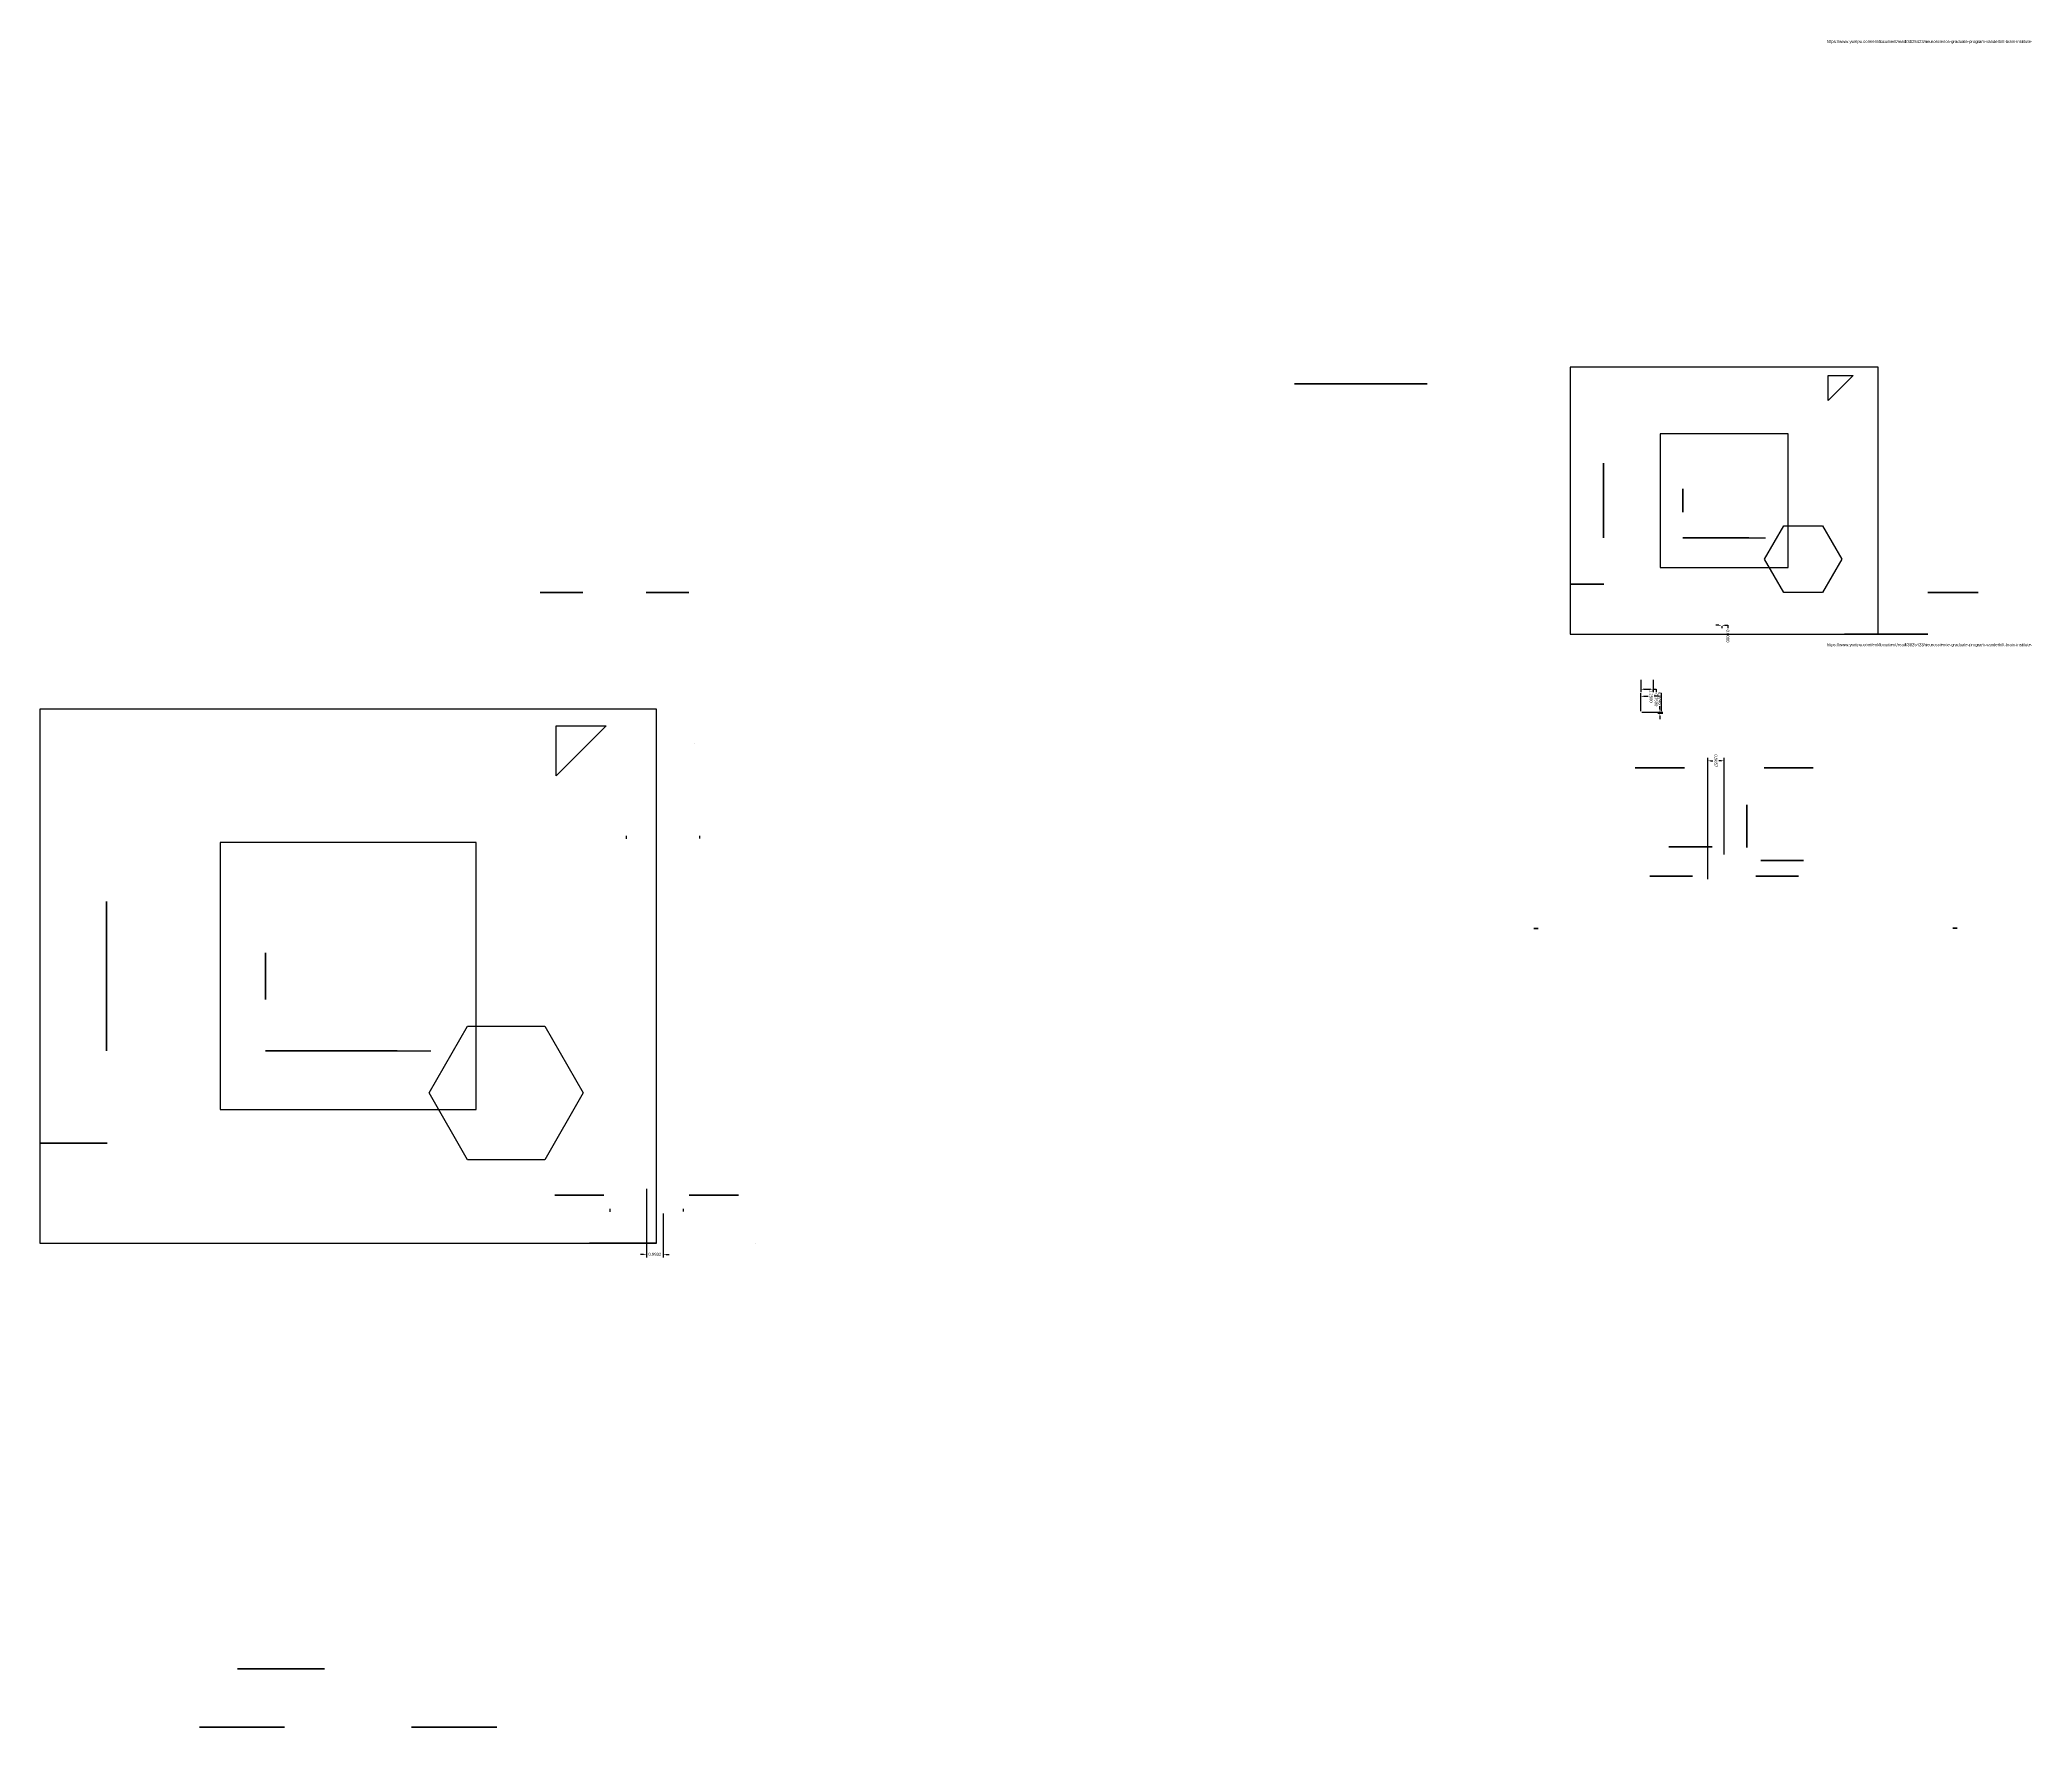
# Model space of a CAD drawing. Header units: millimetres. Extents: x -1019 to 12, y -26 to 366.
# Drawn here: x -107 to 12.3, y -25.8 to 75.3 of the extents above; entities that cross this region are included whole.
import ezdxf

# ---------------------------------------------------------------- set-up
doc = ezdxf.new("R2010")
doc.units = ezdxf.units.MM
doc.header["$MEASUREMENT"] = 0
doc.layers.add('M1.4 Hex Screw v3_Sketch3', color=7, linetype='Continuous')
doc.styles.get("Standard").update_dxf_attribs({"font": 'Arial.ttf'})
doc.dimstyles.get("Standard").update_dxf_attribs({"dimtxt": 0.18, "dimasz": 0.18, "dimexe": 0.18, "dimexo": 0.0625, "dimgap": 0.09, "dimtad": 0, "dimtih": 1, "dimtoh": 1, "dimdec": 4, "dimzin": 0, "dimdsep": 46, "dimtxsty": 'Standard', "dimcen": 0.09, "dimadec": 0, "dimazin": 0, "dimtfac": 1, "dimtdec": 4, "dimtofl": 0, "dimtmove": 0, "dimatfit": 3, "dimfxl": 1, "dimtolj": 1, "dimtzin": 0, "dimarcsym": 0})

# ---------------------------------------------------------------- blocks, each defined once
blk = doc.blocks.new('*D8')
at = {"color": 0, "lineweight": -2, "transparency": 16777216}
for p, q in [((-11.1387057504822, 36.92523704985288), (-11.13870575048375, 36.17709199524154)), ((-10.95870575048338, 36.35709199524116), (-10.56870575042517, 36.35709199524035)), ((-10.38870575042399, 36.92523704985288), (-10.38870575042555, 36.17709199523998)), ((-10.38870575042517, 36.35709199523998), (-10.20870575042517, 36.35709199523961)), ((-10.20870575042517, 36.35709199523961), (-10.20870575042555, 36.17709199523961))]:
    blk.add_line(p, q, dxfattribs=at)
at = {"color": 0, "transparency": 16777216}
for points in [[(-10.95870575048332, 36.38709199524116), (-10.95870575048344, 36.32709199524116), (-11.13870575048338, 36.35709199524154)], [(-10.56870575042511, 36.38709199524035), (-10.56870575042523, 36.32709199524035), (-10.38870575042517, 36.35709199523998)]]:
    blk.add_solid(points, dxfattribs=at)
at = {"layer": 'Defpoints', "color": 0, "transparency": 16777216}
for p in [(-11.13870575048207, 36.98773704985287, 0.9999999999999574), (-10.38870575042387, 36.98773704985287, 0.9999999999999716), (-10.38870575042518, 36.35709199523997)]:
    blk.add_point(p, dxfattribs=at)
at = {"color": 0, "transparency": 16777216, "insert": (-10.20870575042651, 35.71377003071027), "char_height": 0.18, "attachment_point": 5, "rotation": 269.9999999998809}
blk.add_mtext('\\A1;0.7500', dxfattribs=at)
blk = doc.blocks.new('*D9')
at = {"color": 0, "lineweight": -2, "transparency": 16777216}
for p, q in [((-11.07620575042387, 34.98773704985274), (-9.808705750379351, 34.9877370498501)), ((-10.11008668214328, 34.91317456051623), (-9.808705750379506, 34.9131745605156)), ((-9.988705750378978, 35.16773704985048), (-9.988705750378603, 35.34773704985048)), ((-9.98870575037988, 34.73317456051598), (-9.988705750380253, 34.55317456051598))]:
    blk.add_line(p, q, dxfattribs=at)
at = {"color": 0, "transparency": 16777216}
for points in [[(-9.958705750378979, 35.16773704985042), (-10.01870575037898, 35.16773704985054), (-9.988705750379351, 34.98773704985048)], [(-9.958705750379881, 34.73317456051591), (-10.01870575037988, 34.73317456051604), (-9.988705750379506, 34.91317456051598)]]:
    blk.add_solid(points, dxfattribs=at)
at = {"layer": 'Defpoints', "color": 0, "transparency": 16777216}
for p in [(-11.13870575042387, 34.98773704985287, 0.9999999999999574), (-10.17258668214328, 34.91317456051636), (-9.988705750379351, 34.98773704985048)]:
    blk.add_point(p, dxfattribs=at)
at = {"color": 0, "transparency": 16777216, "insert": (-9.988705750377628, 35.81130458054626), "char_height": 0.18, "attachment_point": 5, "rotation": 269.9999999998809}
blk.add_mtext('\\A1;0.0746', dxfattribs=at)
blk = doc.blocks.new('*D10')
at = {"color": 0, "lineweight": -2, "transparency": 16777216}
for p, q in [((-11.13870575042373, 35.05023704985288), (-11.13870575042153, 36.11322977003377)), ((-10.9587057504219, 35.93322977003339), (-10.6956088883284, 35.93322977003285)), ((-10.0687057506551, 35.93322977003155), (-10.33180261274859, 35.93322977003209)), ((-9.888705750656934, 35.05023704988925), (-9.888705750654726, 36.11322977003117))]:
    blk.add_line(p, q, dxfattribs=at)
at = {"color": 0, "transparency": 16777216}
for points in [[(-10.95870575042184, 35.96322977003339), (-10.95870575042196, 35.90322977003339), (-11.1387057504219, 35.93322977003377)], [(-10.06870575065504, 35.96322977003155), (-10.06870575065516, 35.90322977003154), (-9.888705750655099, 35.93322977003117)]]:
    blk.add_solid(points, dxfattribs=at)
at = {"layer": 'Defpoints', "color": 0, "transparency": 16777216}
for p in [(-9.888705750655106, 35.93322977003116), (-11.13870575042387, 34.98773704985287, 0.9999999999999574), (-9.88870575065707, 34.98773704988925, 0.9999999999999574)]:
    blk.add_point(p, dxfattribs=at)
at = {"color": 0, "transparency": 16777216, "insert": (-10.5137057505385, 35.93322977003247), "char_height": 0.18, "attachment_point": 5, "rotation": 269.9999999998809}
blk.add_mtext('\\A1;1.2500', dxfattribs=at)
blk = doc.blocks.new('*D13')
at = {"color": 0, "lineweight": -2, "transparency": 16777216}
for p, q in [((-6.465060026250622, 40.18773704989331), (-6.645060026250623, 40.18773704989369)), ((-6.285060026250752, 40.12523704989434), (-6.285060026250997, 40.00773704989294)), ((-6.285060026250751, 40.12523704989434), (-6.285060026250996, 40.00773704989294)), ((-6.105060026250622, 40.18773704989257), (-5.925060026250621, 40.18773704989219)), ((-5.925060026250621, 40.18773704989219), (-5.925060026250995, 40.00773704989219))]:
    blk.add_line(p, q, dxfattribs=at)
at = {"color": 0, "transparency": 16777216}
for points in [[(-6.465060026250559, 40.21773704989332), (-6.465060026250685, 40.15773704989331), (-6.285060026250623, 40.18773704989294)], [(-6.105060026250559, 40.21773704989257), (-6.105060026250684, 40.15773704989257), (-6.285060026250622, 40.18773704989294)]]:
    blk.add_solid(points, dxfattribs=at)
at = {"layer": 'Defpoints', "color": 0, "transparency": 16777216}
for p in [(-6.28506002625063, 40.18773704989434), (-6.285060026250629, 40.18773704989434), (-6.285060026250629, 40.18773704989293)]:
    blk.add_point(p, dxfattribs=at)
at = {"color": 0, "transparency": 16777216, "insert": (-5.925060026251958, 39.54441508536286), "char_height": 0.18, "attachment_point": 5, "rotation": 269.9999999998809}
blk.add_mtext('\\A1;0.0000', dxfattribs=at)
blk = doc.blocks.new('*D14')
at = {"color": 0, "lineweight": -2, "transparency": 16777216}
for p, q in [((-70.69800429849047, 6.430039528562085), (-70.69800429849047, 2.314924749389479)), ((-69.70480467458336, 4.947988720993155), (-69.70480467458336, 2.314924749389479)), ((-70.87800429849048, 2.494924749389479), (-71.05800429849047, 2.494924749389479)), ((-69.52480467458335, 2.494924749389479), (-69.34480467458336, 2.494924749389479))]:
    blk.add_line(p, q, dxfattribs=at)
at = {"color": 0, "transparency": 16777216}
for points in [[(-70.87800429849048, 2.524924749389479), (-70.87800429849048, 2.464924749389479), (-70.69800429849047, 2.494924749389479)], [(-69.52480467458335, 2.524924749389479), (-69.52480467458335, 2.464924749389479), (-69.70480467458336, 2.494924749389479)]]:
    blk.add_solid(points, dxfattribs=at)
at = {"layer": 'Defpoints', "color": 0, "transparency": 16777216}
for p in [(-70.69800429849047, 6.492539528562085), (-69.70480467458336, 5.010488720993155), (-69.70480467458336, 2.494924749389479)]:
    blk.add_point(p, dxfattribs=at)
at = {"color": 0, "transparency": 16777216, "insert": (-70.20140448653692, 2.494924749389479), "char_height": 0.18, "attachment_point": 5}
blk.add_mtext('\\A1;0.9932', dxfattribs=at)
blk = doc.blocks.new('*D51')
at = {"color": 0, "lineweight": -2, "transparency": 16777216}
for p, q in [((-7.122607977859957, 24.9681189581889), (-7.122607977648153, 32.24561533267509)), ((-6.136882888351495, 26.45016976575785), (-6.136882888182825, 32.24561533264641)), ((-6.942607977653393, 32.06561533266986), (-6.811648570710632, 32.06561533266605)), ((-6.316882888188063, 32.06561533265165), (-6.447842295130824, 32.06561533265545))]:
    blk.add_line(p, q, dxfattribs=at)
at = {"color": 0, "transparency": 16777216}
for points in [[(-6.94260797765252, 32.09561533266986), (-6.942607977654266, 32.03561533266986), (-7.122607977653392, 32.06561533267509)], [(-6.31688288818719, 32.09561533265165), (-6.316882888188936, 32.03561533265164), (-6.136882888188063, 32.06561533264641)]]:
    blk.add_solid(points, dxfattribs=at)
at = {"layer": 'Defpoints', "color": 0, "transparency": 16777216}
for p in [(-7.122607977653392, 32.06561533267509), (-6.136882888353313, 26.38766976575785, -16.51166514694792), (-7.122607977861776, 24.9056189581889, -16.51166514694793)]:
    blk.add_point(p, dxfattribs=at)
at = {"color": 0, "transparency": 16777216, "insert": (-6.629745432920728, 32.06561533266075), "char_height": 0.18, "attachment_point": 5, "rotation": 269.99999999833244}
blk.add_mtext('\\A1;0.9857', dxfattribs=at)

msp = doc.modelspace()

# ---------------------------------------------------------------- linework, layer by layer
for p, q in [((0.09758786639931588, 53.65561895827625, -19.41984195803353), (0.09758786644297196, 55.15561895827625, -19.41984195803353)), ((0.09758786644297196, 55.15561895827625, -19.41984195803353), (1.597587866442972, 55.15561895823259, -19.41984195804475)), ((1.597587866442972, 55.15561895823259, -19.41984195804475), (0.09758786639930855, 53.65561895827626, -19.41984195803353)), ((-13.37135364310597, 49.57261895818894, -36.79111429022402), (-13.37135364310598, 49.89211895818893, -36.45041223093148)), ((-13.37135364310598, 49.89211895818893, -36.45041223093148), (-13.37135364310598, 49.89211895818892, -41.75464316180356)), ((-13.37135364310598, 49.89211895818892, -41.75464316180356), (-13.37135364310597, 49.57261895818893, -41.41394110251102)), ((-13.37135364310597, 45.73861895818892, -36.79111429022401), (-13.37135364310597, 49.57261895818894, -36.79111429022402)), ((-13.37135364310597, 49.57261895818893, -41.41394110251102), (-13.37135364310597, 45.73861895818892, -41.413941102511)), ((-13.37135364310597, 45.73861895818892, -36.79111429022401), (-13.37135364310597, 49.57261895818894, -36.79111429022402)), ((-13.37135364310596, 45.41911895818893, -36.4504122309315), (-13.37135364310597, 45.73861895818892, -36.79111429022401)), ((-13.37135364310597, 45.73861895818892, -41.413941102511), (-13.37135364310596, 45.41911895818892, -41.75464316180355)), ((-13.37135364310596, 45.41911895818893, -36.4504122309315), (-13.37135364310597, 45.73861895818892, -36.79111429022401)), ((-76.10894102584712, 31.16410416981854, -25.95494746901663), (-76.1089410257598, 34.16410416981854, -25.95494746901663)), ((-76.1089410257598, 34.16410416981854, -25.95494746901663), (-73.1089410257598, 34.16410416973123, -25.95494746903907)), ((-73.1089410257598, 34.16410416973123, -25.95494746903907), (-76.10894102584714, 31.16410416981857, -25.95494746901664)), ((-71.91402577939026, 27.58081664039516, 1.000000000000028), (-71.91402577939026, 27.3959536771795, 1.000000000000028)), ((-67.51814765589444, 27.58081664039516, 1.000000000000028), (-67.51814765589444, 27.58081664039516, 1.000000000000028)), ((-67.51814765589444, 27.58081664039516, 1.000000000000028), (-67.51814765589444, 27.42013797832655, 1.000000000000028)), ((-103.0468240448577, 22.99810416964392, -60.69749213339763), (-103.0468240448577, 23.63710416964391, -60.01608801481255)), ((-103.0468240448577, 23.63710416964391, -60.01608801481255), (-103.0468240448577, 23.63710416964388, -70.6245498765567)), ((-103.0468240448577, 23.63710416964388, -70.6245498765567), (-103.0468240448577, 22.9981041696439, -69.94314575797162)), ((-103.0468240448577, 15.33010416964388, -60.6974921333976), (-103.0468240448577, 22.99810416964392, -60.69749213339763)), ((-103.0468240448577, 22.9981041696439, -69.94314575797162), (-103.0468240448577, 15.33010416964388, -69.94314575797159)), ((-103.0468240448577, 15.33010416964388, -60.6974921333976), (-103.0468240448577, 22.99810416964392, -60.69749213339763)), ((-103.0468240448577, 14.6911041696439, -60.01608801481258), (-103.0468240448577, 15.33010416964388, -60.6974921333976)), ((-103.0468240448577, 15.33010416964388, -69.94314575797159), (-103.0468240448577, 14.69110416964387, -70.62454987655669)), ((-103.0468240448577, 14.6911041696439, -60.01608801481258), (-103.0468240448577, 15.33010416964388, -60.6974921333976)), ((-72.89594336023836, 5.221167383061761, 1.000000000000017), (-72.89594336023836, 5.036304419846097, 1.000000000000017)), ((-68.50006523674254, 5.221167383061761, 1.000000000000017), (-68.50006523674254, 5.221167383061761, 1.000000000000017)), ((-68.50006523674254, 5.221167383061761, 1.000000000000017), (-68.50006523674254, 5.060488720993149, 1.000000000000017))]:
    msp.add_line(p, q)
at = {"extrusion": (-1.224646799147353e-16, -1, -6.954553430380827e-110)}
for p, q in [((-7.663882888353299, 45.41911895818894, -37.40372617303711), (-8.613229758214999, 45.41911895818894, -37.40372617303711)), ((-8.613229758214999, 45.41911895818894, -37.40372617303711), (-8.609882888353354, 45.41911895818893, -41.75464316180353)), ((-8.609882888353354, 45.41911895818893, -41.75464316180353), (-3.663882888353299, 45.41911895818893, -41.75464316180353)), ((-4.663882888353299, 45.41911895818894, -40.15372617303711), (-7.663882888353299, 45.41911895818894, -40.15372617303711)), ((-7.663882888353299, 45.41911895818894, -40.15372617303711), (-7.663882888353299, 45.41911895818894, -37.40372617303711)), ((-91.63188253535236, 14.69110416964391, -61.92271589902381), (-93.53057627507576, 14.69110416964391, -61.92271589902381)), ((-93.53057627507576, 14.69110416964391, -61.92271589902381), (-93.52388253535247, 14.6911041696439, -70.62454987655664)), ((-93.52388253535247, 14.6911041696439, -70.62454987655664), (-83.63188253535236, 14.6911041696439, -70.62454987655664)), ((-85.63188253535236, 14.69110416964391, -67.42271589902381), (-91.63188253535236, 14.69110416964391, -67.42271589902381)), ((-91.63188253535236, 14.69110416964391, -67.42271589902381), (-91.63188253535236, 14.69110416964391, -61.92271589902381))]:
    msp.add_line(p, q, dxfattribs=at)
at = {"extrusion": (1, 0, 0)}
for p, q in [((6.071011434196521, 39.65561895818892, -17.83940954138473), (6.071011434196521, 39.65561895818892, -19.83940954138473)), ((-64.16209389025272, 3.164104169643885, -22.79408263571904), (-64.16209389025272, 3.164104169643885, -26.79408263571904))]:
    msp.add_line(p, q, dxfattribs=at)
at = {"extrusion": (1, 1.804720889661001e-28, -5.699250303213903e-43)}
msp.add_line((-67.81608671764229, 33.12013797832655, -3.500000000000005), (-67.81608671764229, 33.12013797832657, 0.5000000000000244), dxfattribs=at)
at = {"extrusion": (4.258435799007562e-126, 6.954553430380827e-110, -1)}
for points, elevation in [([(-3.097587866399316, 55.65561895818893), (15.37135364310596, 55.65561895818894), (15.37135364310596, 39.65561895818893), (-3.097587866399314, 39.65561895818892)], 19.41984195805597), ([(70.10894102584712, 35.16410416964389), (107.0468240448577, 35.16410416964392), (107.0468240448577, 3.164104169643899), (70.10894102584714, 3.164104169643885)], 25.95494746906152)]:
    msp.add_lwpolyline(points, close=True, dxfattribs=dict(at, elevation=elevation))
at = {"extrusion": (9.49356018647259e-16, 1, -4.70197740328915e-38), "elevation": 54.65561895818893}
msp.add_lwpolyline([(24.56461570786234, -43.13311098166264), (31.23261570786231, -43.13311098166265), (31.87161570786234, -43.81451510024772), (31.87161570786232, -33.20605323850369), (31.23261570786232, -33.88745735708879), (24.56461570786232, -33.88745735708876), (24.56461570786231, -33.88745735708876), (23.92561570786232, -33.20605323850369), (23.92561570786233, -43.81451510024774)], close=True, dxfattribs=at)
for points, elevation in [([(-9.970882888353374, 43.65561895818893), (-2.302882888353395, 43.65561895818893), (-2.302882888353395, 51.65561895818893), (-9.970882888353373, 51.65561895818893)], -43.7253545086545), ([(-96.24588253535251, 11.1641041696439), (-80.90988253535255, 11.1641041696439), (-80.90988253535255, 27.16410416964389), (-96.24588253535251, 27.16410416964389)], -74.5659725702586)]:
    msp.add_lwpolyline(points, close=True, dxfattribs=dict(elevation=elevation))
at = {"extrusion": (4.51070391528675e-15, -3.740072955125578e-30, -1)}
for points, elevation in [([(2.557112671467414, 42.15561895724486), (3.711813209846666, 44.15561895724486), (2.557112671467415, 46.15561895724486), (0.2477115947089133, 46.15561895724486), (-0.9069889436703402, 44.15561895724486), (0.2477115947089117, 42.15561895724486)], 30.78521343467081), ([(81.41834210158054, 8.16410416775576), (83.72774317833903, 12.16410416775576), (81.41834210158054, 16.16410416775576), (76.79953994806353, 16.16410416775576), (74.490138871305, 12.16410416775576), (76.79953994806353, 8.16410416775576)], 48.68569042229085)]:
    msp.add_lwpolyline(points, close=True, dxfattribs=dict(at, elevation=elevation))
at = {"extrusion": (-5.82077508923268e-11, -1, 4.354628738946738e-22)}
for points, elevation in [([(-77.06767683930863, 101.4695459122357), (-75.79267683929763, 102.2056675054334), (-74.51767683930865, 101.4695459121976), (-74.51767683933068, 99.99730272576404), (-75.79267683934168, 99.26118113256635), (-77.06767683933067, 99.9973027258022)], -42.15561895396221), ([(-10.58979977641659, -38.32124586905231), (-9.314799776405573, -37.58512427585461), (-8.039799776416588, -38.32124586909046), (-8.039799776438619, -39.79348905552401), (-9.31479977644963, -40.52961064872171), (-10.58979977643861, -39.79348905548586)], -25.15561895783173), ([(-97.48371630704656, -63.75775529105421), (-94.93371630702455, -62.28551210465881), (-92.3837163070466, -63.75775529113051), (-92.38371630709065, -66.7022416639976), (-94.93371630711266, -68.174484850393), (-97.48371630709065, -66.7022416639213)], 25.83589583551199)]:
    msp.add_lwpolyline(points, close=True, dxfattribs=dict(at, elevation=elevation))
at = {"extrusion": (0, -1, 0)}
for points, elevation in [([(-68.16184306423573, 101.4695459121691), (-69.43684306423573, 102.2056675053859), (-70.71184306423572, 101.4695459121691), (-70.71184306423572, 99.99730272573558), (-69.43684306423573, 99.2611811325188), (-68.16184306423573, 99.99730272573557)], -42.15561895818895), ([(1.071011434196521, -22.83940954138473), (6.071011434196521, -22.83940954138473), (6.071011434196521, -17.83940954138473), (1.071011434196521, -17.83940954138473)], -39.65561895818892), ([(-10.72601626945932, -9.580988212700666), (-11.4621378626761, -10.85598821270066), (-10.72601626945934, -12.13098821270067), (-9.253773083025791, -12.13098821270067), (-8.517651489809012, -10.85598821270068), (-9.253773083025777, -9.580988212700674)], -31.65561895818891), ([(-3.01251815928233, -9.580988212700698), (-3.748639752499109, -10.85598821270069), (-3.012518159282344, -12.1309882127007), (-1.540274972848799, -12.13098821270071), (-0.8041533796320195, -10.85598821270071), (-1.540274972848785, -9.580988212700706)], -31.65561895818891), ([(-6.902255453500214, -38.32124586911894), (-8.177255453500212, -37.58512427590216), (-9.45225545350021, -38.32124586911893), (-9.45225545350021, -39.79348905555248), (-8.177255453500212, -40.52961064876926), (-6.902255453500214, -39.79348905555248)], -26.90561895818893), ([(-6.847529628869822, -38.32124586911895), (-8.12252962886982, -37.58512427590217), (-9.397529628869819, -38.32124586911895), (-9.397529628869819, -39.79348905555249), (-8.12252962886982, -40.52961064876927), (-6.847529628869822, -39.7934890555525)], -26.90561895818892), ([(-1.68396600233321, -38.32124586911894), (-2.958966002333209, -37.58512427590216), (-4.233966002333207, -38.32124586911893), (-4.233966002333207, -39.79348905555248), (-2.958966002333209, -40.52961064876926), (-1.68396600233321, -39.79348905555248)], -25.15561895818895), ([(-90.1086276656462, -63.75775529118746), (-92.65862766564618, -62.28551210475391), (-95.20862766564619, -63.75775529118745), (-95.20862766564619, -66.70224166405454), (-92.65862766564618, -68.1744848504881), (-90.1086276656462, -66.70224166405455)], 22.33589583035611), ([(-89.9991760163854, -63.75775529118749), (-92.54917601638539, -62.28551210475393), (-95.0991760163854, -63.75775529118748), (-95.0991760163854, -66.70224166405457), (-92.54917601638539, -68.17448485048813), (-89.9991760163854, -66.70224166405458)], 22.33589583035613), ([(-79.67204876331218, -63.75775529118746), (-82.22204876331219, -62.28551210475391), (-84.77204876331217, -63.75775529118745), (-84.77204876331217, -66.70224166405454), (-82.22204876331219, -68.1744848504881), (-79.67204876331218, -66.70224166405455)], 25.83589583035607)]:
    msp.add_lwpolyline(points, close=True, dxfattribs=dict(at, elevation=elevation))
at = {"extrusion": (1.224646799147353e-16, 1, 6.954553430380827e-110), "elevation": 42.15561895818894}
msp.add_lwpolyline([(-6.071011434196516, -15.83940954138473), (-9.071011434196516, -15.83940954138473), (-9.071011434196516, -19.83940954138473), (-6.071011434196516, -19.83940954138473)], close=True, dxfattribs=at)
at = {"extrusion": (1, -2.894544624645789e-11, 8.073275811492258e-12), "elevation": -4.785060027930819}
msp.add_lwpolyline([(28.14846546821047, -78.66970221026823), (26.87346546821047, -79.40582380348499), (26.87346546821047, -80.87806698991854), (28.14846546821046, -81.61418858313532), (29.42346546821047, -80.87806698991855), (29.42346546821047, -79.405823803485)], close=True, dxfattribs=at)
at = {"extrusion": (2.910401415326955e-11, 1, -2.176409975134586e-22), "elevation": 26.08547821766365}
msp.add_lwpolyline([(2.664053188308073, -78.77661588044272), (1.389053188313577, -79.51273747366902), (1.389053188324583, -80.98498066010256), (2.664053188330085, -81.72110225330981), (3.939053188324582, -80.98498066008351), (3.939053188313578, -79.51273747364996)], close=True, dxfattribs=at)
at = {"extrusion": (-4.234227160863045e-14, -1, -7.403161341039441e-29), "elevation": -6.049339904652054}
for points in [[(-73.25751016714563, -1.505961848333568), (-73.9936317603624, -2.78096184833356), (-75.46587494679595, -2.78096184833356), (-76.20199654001271, -1.505961848333547), (-75.46587494679594, -0.2309618483335556), (-73.99363176036239, -0.2309618483335698)], [(-68.13849842983575, -1.505961848333568), (-67.40237683661897, -2.78096184833356), (-65.93013365018543, -2.78096184833356), (-65.19401205696866, -1.505961848333547), (-65.93013365018544, -0.2309618483335556), (-67.40237683661898, -0.2309618483335698)]]:
    msp.add_lwpolyline(points, close=True, dxfattribs=at)
at = {"extrusion": (-1, 1.224646799147353e-16, 1.232595164407831e-32)}
for centre, radius in [((-47.65561895818894, -39.83532664597925, 8.60988288835336), 0.7000000000000001), ((-19.1641041696439, -66.78591684490809, 93.52388253535247), 1.4)]:
    msp.add_circle(centre, radius, dxfattribs=at)
at = {"extrusion": (0, -1, 0)}
for centre, radius in [((-14.35478995067797, -20.41970477069237, -42.65561895818894), 0.9999999999999982), ((2.097587866399317, -20.41970477069237, -39.65561895818892), 0.9999866278459918), ((-105.0136966600017, -27.95467309433432, -9.164104169643913), 1.999999999999996), ((-72.10894102584712, -27.95467309433432, -3.164104169643885), 1.999973255691984)]:
    msp.add_circle(centre, radius, dxfattribs=at)
at = {"layer": 'M1.4 Hex Screw v3_Sketch3', "extrusion": (3.368689641308101e-57, -1, 1.520733355623191e-29)}
for centre, radius in [((-17.41154108384766, -881.8642684628153, -22.02410416964413), 0.137), ((-17.41154108384766, -881.8642684628153, -22.02410416964413), 0.07), ((7.694475607803216, -917.279009702309, -22.04410416964413), 0.137), ((7.694475607803216, -917.279009702309, -22.04410416964413), 0.07)]:
    msp.add_circle(centre, radius, dxfattribs=at)

# ---------------------------------------------------------------- texts
at = {"char_height": 0.18, "width": 12.91865279672579, "attachment_point": 1}
for insert in [(6.45553011967993e-09, 75.25706576198169), (3.360589874740092e-09, 39.11564895549431)]:
    msp.add_mtext('https://www.yumpu.com/en/document/read/3825423/neuroscience-graduate-program-vanderbilt-brain-institute-', dxfattribs=dict(at, insert=insert))

# ---------------------------------------------------------------- dimensions: what is measured, and where the dimension line sits
for p1, p2, distance, picture, middle in [((-6.285060026250633, 40.18773704989435, -96.75970688692452), (-6.285060026250632, 40.18773704989435, -96.75970688692452), -1.4210854715202004e-12, '*D13', (-5.925060026251972, 39.54441508536285, -96.75970688693565)), ((-11.13870575048208, 36.98773704985288, -95.75970688693569), (-10.38870575042387, 36.98773704985288, -95.75970688693567), -0.6306450546129128, '*D8', (-10.20870575042652, 35.71377003071026, -96.75970688693565))]:
    dim = msp.add_aligned_dim(p1=p1, p2=p2, distance=distance, dimstyle='Standard')
    dim.commit()
    dim.dimension.update_dxf_attribs({"geometry": picture, "text_midpoint": middle})
for base, p1, p2, picture, middle in [((-9.888705750655106, 35.93322977003116, -96.75970688693565), (-11.13870575042387, 34.98773704985288, -95.75970688693569), (-9.888705750657074, 34.98773704988926, -95.75970688693569), '*D10', (-10.51370575053851, 35.93322977003246, -96.75970688693565)), ((-69.70480467458336, 2.494924749389479, 1.5), (-70.69800429849047, 6.492539528562085, 1.500000000000028), (-69.70480467458336, 5.010488720993155, 1.500000000000028), '*D14', (-70.20140448653692, 2.494924749389479, 1.5))]:
    dim = msp.add_linear_dim(base=base, p1=p1, p2=p2, dimstyle='Standard')
    dim.commit()
    dim.dimension.update_dxf_attribs({"geometry": picture, "text_midpoint": middle})
for base, p1, p2, angle, picture, middle in [((-9.988705750379351, 34.98773704985048, -96.75970688693565), (-10.17258668214328, 34.91317456051637, -96.75970688693573), (-11.13870575042387, 34.98773704985288, -95.75970688693569), 269.9999999998809, '*D9', (-9.98870575037764, 35.81130458054625, -96.75970688693565)), ((-7.122607977653392, 32.06561533267509, 21.01166514694796), (-6.136882888353313, 26.38766976575785, 4.500000000000043), (-7.122607977861776, 24.9056189581889, 4.500000000000028), 359.9999999983325, '*D51', (-6.629745432920734, 32.06561533266075, 21.01166514694796))]:
    dim = msp.add_linear_dim(base=base, p1=p1, p2=p2, angle=angle, dimstyle='Standard')
    dim.commit()
    dim.dimension.update_dxf_attribs({"geometry": picture, "text_midpoint": middle})

doc.saveas('drawing.dxf')
